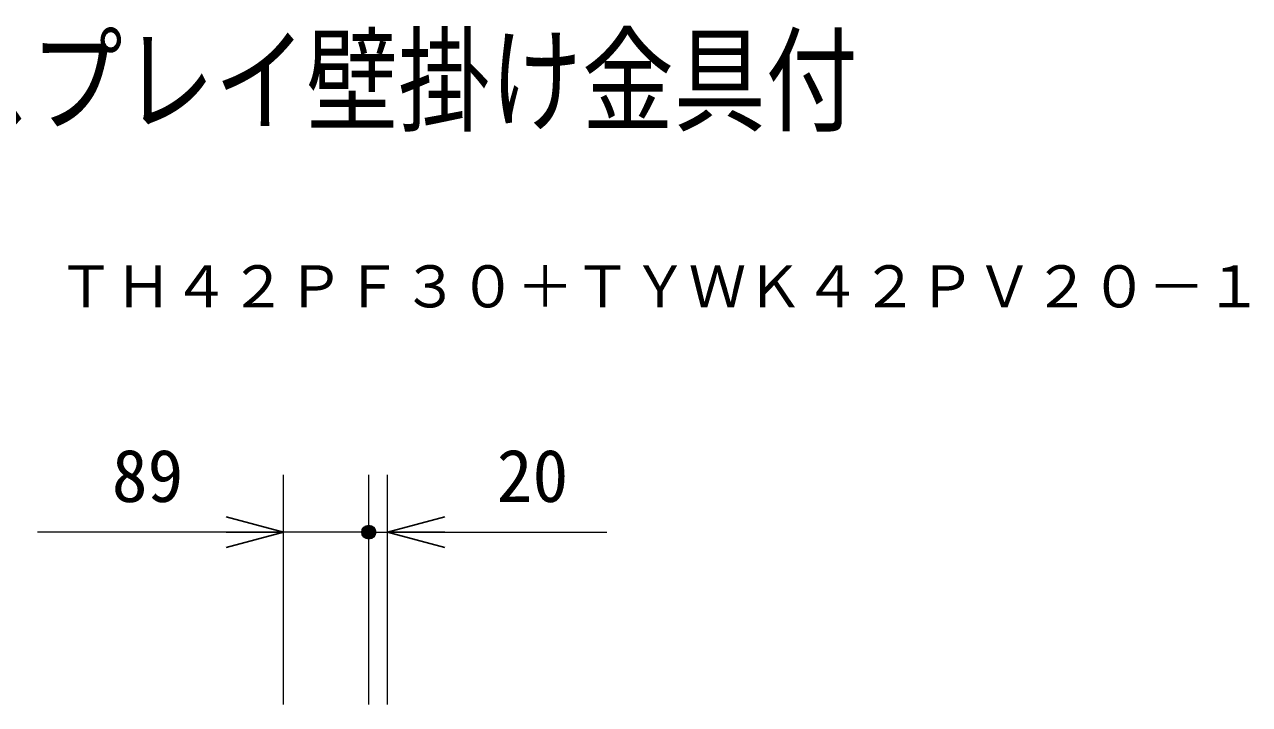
# Model space of a CAD drawing. Units: millimetres, scale not verified. Extents: x -63 to 62, y -57 to 57.
# Drawn here: x 12.29 to 54.96, y 33.18 to 56.85 of the extents above; entities that cross this region are included whole.
import ezdxf
from ezdxf.enums import TextEntityAlignment as Align

# ---------------------------------------------------------------- set-up
doc = ezdxf.new("R2010")
doc.units = ezdxf.units.MM
doc.header["$LTSCALE"] = 0.125
for name, color, linetype in [('0-0_0', 7, 'Continuous'), ('0-2_MOJI1', 7, 'Continuous'), ('0-3_TOUROKU', 7, 'Continuous')]:
    doc.layers.add(name, color=color, linetype=linetype)
doc.layers.add('0-6_SUNPO', color=7, linetype='Continuous', lineweight=18)
doc.styles.add('ＭＳ ゴシック', font='')
doc.styles.get('ＭＳ ゴシック').set_extended_font_data('MS Gothic')

# ---------------------------------------------------------------- blocks, each defined once
blk = doc.blocks.new('_OPEN30')
at = {"layer": '0-0_0'}
blk.add_line((0, 0), (-1, 0), dxfattribs=at)
blk.add_lwpolyline([(-1, 0.26795), (0, 0), (-1, -0.26795)], dxfattribs=at)

msp = doc.modelspace()

# ---------------------------------------------------------------- linework, layer by layer
at = {"layer": '0-6_SUNPO', "color": 3}
for p, q in [((21.3161, 33.1762), (21.3161, 41.1762)), ((24.2827, 33.1762), (24.2827, 41.1762)), ((24.2827, 33.1762), (24.2827, 41.1762)), ((24.9327, 33.1762), (24.9327, 41.1762)), ((24.0682, 39.2902), (24.4973, 39.2902)), ((24.099, 39.3352), (24.4664, 39.3352)), ((24.1508, 39.3802), (24.4147, 39.3802)), ((19.3161, 39.1762), (12.7469, 39.1762)), ((22.2827, 39.1762), (20.2827, 39.1762)), ((24.2827, 39.1762), (21.3161, 39.1762)), ((24.0406, 39.1552), (24.5248, 39.1552)), ((24.0409, 39.2002), (24.5245, 39.2002)), ((24.0488, 39.1102), (24.5166, 39.1102)), ((24.0497, 39.2452), (24.5157, 39.2452)), ((24.0665, 39.0652), (24.4989, 39.0652)), ((24.0964, 39.0202), (24.4691, 39.0202)), ((24.1461, 38.9752), (24.4194, 38.9752)), ((24.2827, 39.1762), (24.9327, 39.1762)), ((24.3994, 39.1762), (26.3994, 39.1762)), ((26.9327, 39.1762), (32.5745, 39.1762))]:
    msp.add_line(p, q, dxfattribs=at)
msp.add_circle((24.2827, 39.1762), 0.243, dxfattribs=at)

# ---------------------------------------------------------------- block references
at = {"layer": '0-6_SUNPO', "xscale": 2, "yscale": 2}
msp.add_blockref('_OPEN30', (21.3161, 39.1762), dxfattribs=at)
at = {"layer": '0-6_SUNPO', "xscale": 2, "yscale": 2, "rotation": 180}
msp.add_blockref('_OPEN30', (24.9327, 39.1762), dxfattribs=at)

# ---------------------------------------------------------------- texts
at = {"layer": '0-2_MOJI1', "style": 'ＭＳ ゴシック', "width": 0.8}
msp.add_text('フルハイビジョンプラズマディスプレイ壁掛け金具付', height=2.933, dxfattribs=at).set_placement((-35.5006, 52.5604), align=Align.BOTTOM_LEFT)
at = {"layer": '0-3_TOUROKU', "style": 'ＭＳ ゴシック'}
msp.add_text('ＴＨ４２ＰＦ３０＋ＴＹＷＫ４２ＰＶ２０－１', height=1.466, dxfattribs=at).set_placement((13.4327, 46.5604), align=Align.BOTTOM_LEFT)
at = {"layer": '0-6_SUNPO', "style": 'ＭＳ ゴシック'}
for s, p in [('89', (15.3302, 39.6762)), ('20', (28.7411, 39.6762))]:
    msp.add_text(s, height=1.833, dxfattribs=at).set_placement(p, align=Align.BOTTOM_LEFT)

doc.saveas('drawing.dxf')
